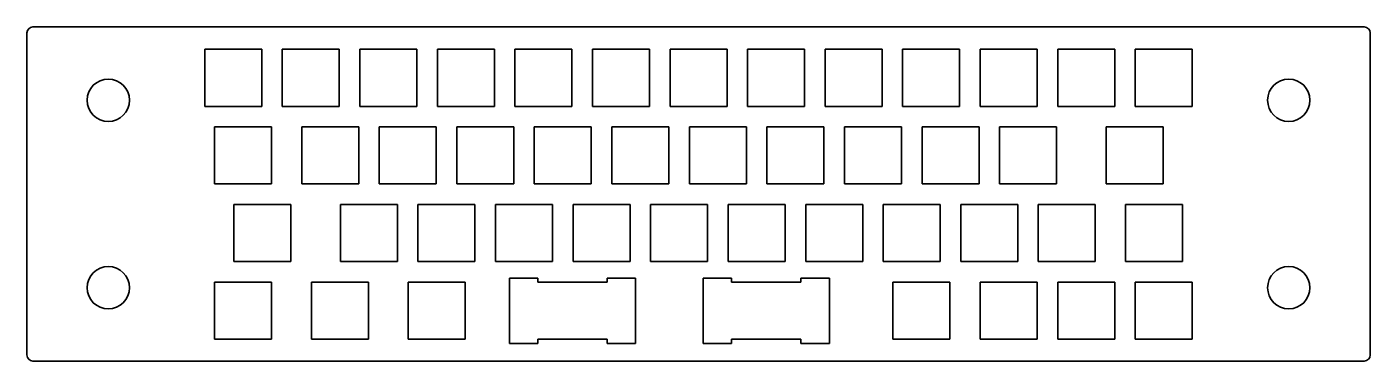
# Model space of a CAD drawing. Header units: millimetres. Extents: x 465 to 795, y 267 to 349.
import ezdxf

# ---------------------------------------------------------------- set-up
doc = ezdxf.new("R2010")
doc.units = ezdxf.units.MM
doc.layers.add('1', color=7, linetype='Continuous')

# ---------------------------------------------------------------- blocks, each defined once
blk = doc.blocks.new('SE1')
at = {"layer": '1', "color": 7, "linetype": 'Continuous', "lineweight": 35}
for p, q in [((464.69, 347.96), (464.69, 268.96)), ((793.19, 349.46), (466.19, 349.46)), ((794.69, 268.96), (794.69, 347.96)), ((466.19, 267.46), (793.19, 267.46))]:
    blk.add_line(p, q, dxfattribs=at)
for centre, start, end in [((466.19, 347.96), 90, 180), ((793.19, 347.96), 0, 90), ((466.19, 268.96), 180, 270), ((793.19, 268.96), 270, 0)]:
    blk.add_arc(centre, 1.5, start, end, dxfattribs=at)
blk = doc.blocks.new('SE')
at = {"layer": '1'}
blk.add_blockref('SE1', (0, 0), dxfattribs=at)

msp = doc.modelspace()

# ---------------------------------------------------------------- linework, layer by layer
at = {"layer": '1', "color": 7, "linetype": 'Continuous', "lineweight": 35}
for p, q in [((508.39, 343.96), (522.39, 343.96)), ((508.39, 329.96), (508.39, 343.96)), ((522.39, 343.96), (522.39, 329.96)), ((527.44, 343.96), (541.44, 343.96)), ((527.44, 329.96), (527.44, 343.96)), ((541.44, 343.96), (541.44, 329.96)), ((546.49, 343.96), (560.49, 343.96)), ((546.49, 329.96), (546.49, 343.96)), ((560.49, 343.96), (560.49, 329.96)), ((565.54, 343.96), (579.54, 343.96)), ((565.54, 329.96), (565.54, 343.96)), ((579.54, 343.96), (579.54, 329.96)), ((584.59, 343.96), (598.59, 343.96)), ((584.59, 329.96), (584.59, 343.96)), ((598.59, 343.96), (598.59, 329.96)), ((603.64, 343.96), (617.64, 343.96)), ((603.64, 329.96), (603.64, 343.96)), ((617.64, 343.96), (617.64, 329.96)), ((622.69, 343.96), (636.69, 343.96)), ((622.69, 329.96), (622.69, 343.96)), ((636.69, 343.96), (636.69, 329.96)), ((641.74, 343.96), (655.74, 343.96)), ((641.74, 329.96), (641.74, 343.96)), ((655.74, 343.96), (655.74, 329.96)), ((660.79, 343.96), (674.79, 343.96)), ((660.79, 329.96), (660.79, 343.96)), ((674.79, 343.96), (674.79, 329.96)), ((679.84, 343.96), (693.84, 343.96)), ((679.84, 329.96), (679.84, 343.96)), ((693.84, 343.96), (693.84, 329.96)), ((698.89, 343.96), (712.89, 343.96)), ((698.89, 329.96), (698.89, 343.96)), ((712.89, 343.96), (712.89, 329.96)), ((717.94, 343.96), (731.94, 343.96)), ((717.94, 329.96), (717.94, 343.96)), ((731.94, 343.96), (731.94, 329.96)), ((736.99, 343.96), (750.99, 343.96)), ((736.99, 329.96), (736.99, 343.96)), ((750.99, 343.96), (750.99, 329.96)), ((522.39, 329.96), (508.39, 329.96)), ((541.44, 329.96), (527.44, 329.96)), ((560.49, 329.96), (546.49, 329.96)), ((579.54, 329.96), (565.54, 329.96)), ((598.59, 329.96), (584.59, 329.96)), ((617.64, 329.96), (603.64, 329.96)), ((636.69, 329.96), (622.69, 329.96)), ((655.74, 329.96), (641.74, 329.96)), ((674.79, 329.96), (660.79, 329.96)), ((693.84, 329.96), (679.84, 329.96)), ((712.89, 329.96), (698.89, 329.96)), ((731.94, 329.96), (717.94, 329.96)), ((750.99, 329.96), (736.99, 329.96)), ((510.77, 324.91), (524.77, 324.91)), ((510.77, 310.91), (510.77, 324.91)), ((524.77, 324.91), (524.77, 310.91)), ((532.2, 324.91), (546.2, 324.91)), ((532.2, 310.91), (532.2, 324.91)), ((546.2, 324.91), (546.2, 310.91)), ((551.25, 324.91), (565.25, 324.91)), ((551.25, 310.91), (551.25, 324.91)), ((565.25, 324.91), (565.25, 310.91)), ((570.3, 324.91), (584.3, 324.91)), ((570.3, 310.91), (570.3, 324.91)), ((584.3, 324.91), (584.3, 310.91)), ((589.35, 324.91), (603.35, 324.91)), ((589.35, 310.91), (589.35, 324.91)), ((603.35, 324.91), (603.35, 310.91)), ((608.4, 324.91), (622.4, 324.91)), ((608.4, 310.91), (608.4, 324.91)), ((622.4, 324.91), (622.4, 310.91)), ((627.45, 324.91), (641.45, 324.91)), ((627.45, 310.91), (627.45, 324.91)), ((641.45, 324.91), (641.45, 310.91)), ((646.5, 324.91), (660.5, 324.91)), ((646.5, 310.91), (646.5, 324.91)), ((660.5, 324.91), (660.5, 310.91)), ((665.55, 324.91), (679.55, 324.91)), ((665.55, 310.91), (665.55, 324.91)), ((679.55, 324.91), (679.55, 310.91)), ((684.6, 324.91), (698.6, 324.91)), ((684.6, 310.91), (684.6, 324.91)), ((698.6, 324.91), (698.6, 310.91)), ((703.65, 324.91), (717.65, 324.91)), ((703.65, 310.91), (703.65, 324.91)), ((717.65, 324.91), (717.65, 310.91)), ((729.84, 324.91), (743.84, 324.91)), ((729.84, 310.91), (729.84, 324.91)), ((743.84, 324.91), (743.84, 310.91)), ((524.77, 310.91), (510.77, 310.91)), ((546.2, 310.91), (532.2, 310.91)), ((565.25, 310.91), (551.25, 310.91)), ((584.3, 310.91), (570.3, 310.91)), ((603.35, 310.91), (589.35, 310.91)), ((622.4, 310.91), (608.4, 310.91)), ((641.45, 310.91), (627.45, 310.91)), ((660.5, 310.91), (646.5, 310.91)), ((679.55, 310.91), (665.55, 310.91)), ((698.6, 310.91), (684.6, 310.91)), ((717.65, 310.91), (703.65, 310.91)), ((743.84, 310.91), (729.84, 310.91)), ((515.53, 305.86), (529.53, 305.86)), ((515.53, 291.86), (515.53, 305.86)), ((529.53, 305.86), (529.53, 291.86)), ((541.72, 305.86), (555.72, 305.86)), ((541.72, 291.86), (541.72, 305.86)), ((555.72, 305.86), (555.72, 291.86)), ((560.77, 305.86), (574.77, 305.86)), ((560.77, 291.86), (560.77, 305.86)), ((574.77, 305.86), (574.77, 291.86)), ((579.82, 305.86), (593.82, 305.86)), ((579.82, 291.86), (579.82, 305.86)), ((593.82, 305.86), (593.82, 291.86)), ((598.87, 305.86), (612.87, 305.86)), ((598.87, 291.86), (598.87, 305.86)), ((612.87, 305.86), (612.87, 291.86)), ((617.92, 305.86), (631.92, 305.86)), ((617.92, 291.86), (617.92, 305.86)), ((631.92, 305.86), (631.92, 291.86)), ((636.97, 305.86), (650.97, 305.86)), ((636.97, 291.86), (636.97, 305.86)), ((650.97, 305.86), (650.97, 291.86)), ((656.02, 305.86), (670.02, 305.86)), ((656.02, 291.86), (656.02, 305.86)), ((670.02, 305.86), (670.02, 291.86)), ((675.07, 305.86), (689.07, 305.86)), ((675.07, 291.86), (675.07, 305.86)), ((689.07, 305.86), (689.07, 291.86)), ((694.12, 305.86), (708.12, 305.86)), ((694.12, 291.86), (694.12, 305.86)), ((708.12, 305.86), (708.12, 291.86)), ((713.17, 305.86), (727.17, 305.86)), ((713.17, 291.86), (713.17, 305.86)), ((727.17, 305.86), (727.17, 291.86)), ((734.61, 305.86), (748.61, 305.86)), ((734.61, 291.86), (734.61, 305.86)), ((748.61, 305.86), (748.61, 291.86)), ((529.53, 291.86), (515.53, 291.86)), ((555.72, 291.86), (541.72, 291.86)), ((574.77, 291.86), (560.77, 291.86)), ((593.82, 291.86), (579.82, 291.86)), ((612.87, 291.86), (598.87, 291.86)), ((631.92, 291.86), (617.92, 291.86)), ((650.97, 291.86), (636.97, 291.86)), ((670.02, 291.86), (656.02, 291.86)), ((689.07, 291.86), (675.07, 291.86)), ((708.12, 291.86), (694.12, 291.86)), ((727.17, 291.86), (713.17, 291.86)), ((748.61, 291.86), (734.61, 291.86)), ((583.23, 287.81), (590.23, 287.81)), ((583.23, 271.81), (583.23, 287.81)), ((590.23, 287.81), (590.23, 286.81)), ((607.23, 287.81), (607.23, 286.81)), ((614.23, 287.81), (607.23, 287.81)), ((614.23, 271.81), (614.23, 287.81)), ((630.83, 287.81), (637.83, 287.81)), ((630.83, 271.81), (630.83, 287.81)), ((637.83, 287.81), (637.83, 286.81)), ((654.86, 287.81), (661.86, 287.81)), ((654.86, 286.81), (654.86, 287.81)), ((661.86, 287.81), (661.86, 271.81)), ((510.77, 286.81), (524.77, 286.81)), ((510.77, 272.81), (510.77, 286.81)), ((524.77, 286.81), (524.77, 272.81)), ((534.58, 286.81), (548.58, 286.81)), ((534.58, 272.81), (534.58, 286.81)), ((548.58, 286.81), (548.58, 272.81)), ((558.39, 286.81), (572.39, 286.81)), ((558.39, 272.81), (558.39, 286.81)), ((572.39, 286.81), (572.39, 272.81)), ((607.23, 286.81), (590.23, 286.81)), ((637.83, 286.81), (654.86, 286.81)), ((677.46, 286.81), (691.46, 286.81)), ((677.46, 272.81), (677.46, 286.81)), ((691.46, 286.81), (691.46, 272.81)), ((698.89, 286.81), (712.89, 286.81)), ((698.89, 272.81), (698.89, 286.81)), ((712.89, 286.81), (712.89, 272.81)), ((717.94, 286.81), (731.94, 286.81)), ((717.94, 272.81), (717.94, 286.81)), ((731.94, 286.81), (731.94, 272.81)), ((736.99, 286.81), (750.99, 286.81)), ((736.99, 272.81), (736.99, 286.81)), ((750.99, 286.81), (750.99, 272.81)), ((524.77, 272.81), (510.77, 272.81)), ((548.58, 272.81), (534.58, 272.81)), ((572.39, 272.81), (558.39, 272.81)), ((590.23, 271.81), (583.23, 271.81)), ((590.23, 272.81), (590.23, 271.81)), ((607.23, 272.81), (590.23, 272.81)), ((607.23, 272.81), (607.23, 271.81)), ((607.23, 271.81), (614.23, 271.81)), ((637.83, 271.81), (630.83, 271.81)), ((637.83, 272.81), (637.83, 271.81)), ((654.86, 272.81), (637.83, 272.81)), ((654.86, 271.81), (654.86, 272.81)), ((661.86, 271.81), (654.86, 271.81)), ((691.46, 272.81), (677.46, 272.81)), ((712.89, 272.81), (698.89, 272.81)), ((731.94, 272.81), (717.94, 272.81)), ((750.99, 272.81), (736.99, 272.81))]:
    msp.add_line(p, q, dxfattribs=at)
for centre in [(484.69, 331.46), (774.69, 331.46), (484.69, 285.46), (774.69, 285.46)]:
    msp.add_circle(centre, 5.2, dxfattribs=at)

# ---------------------------------------------------------------- block references
msp.add_blockref('SE', (0, 0))

doc.saveas('drawing.dxf')
